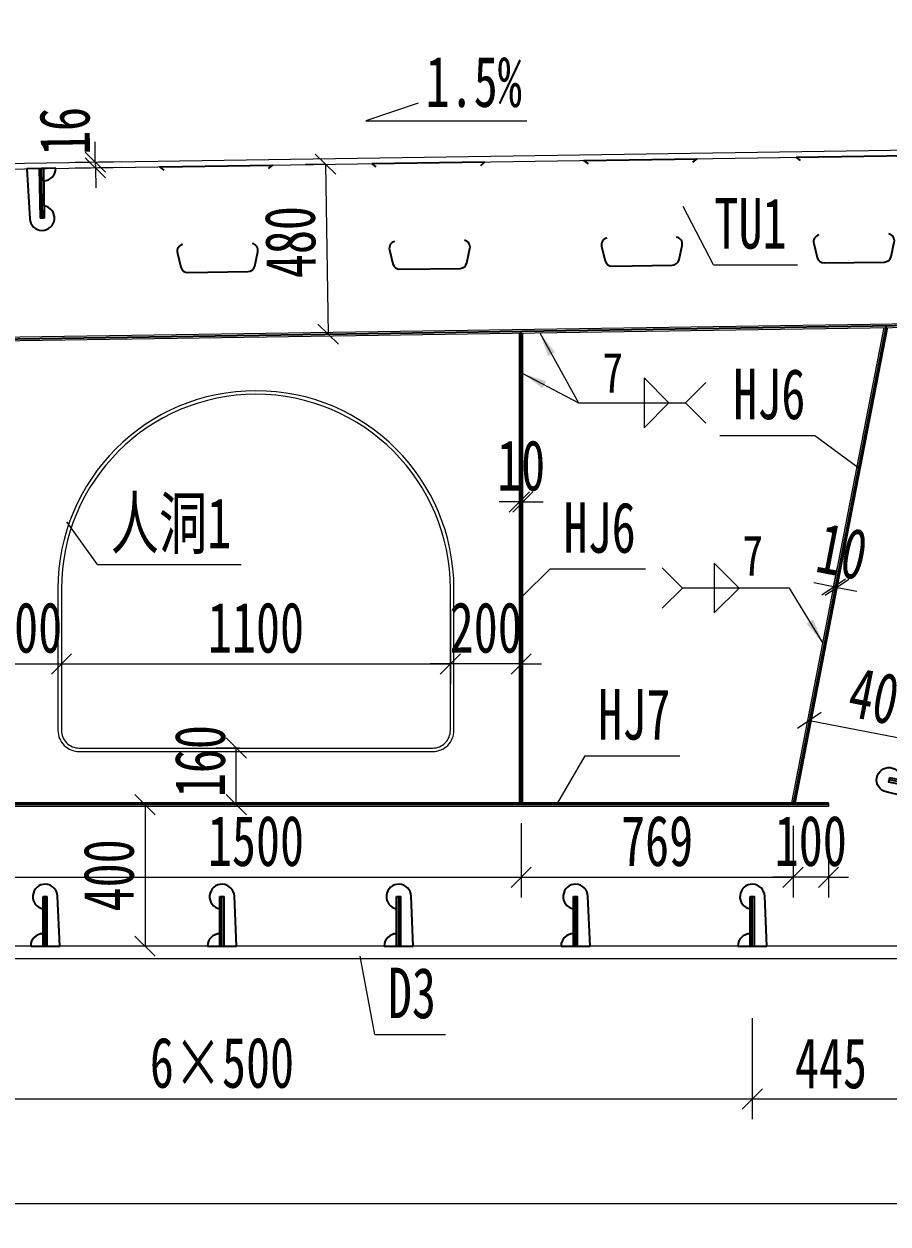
# Model space of a CAD drawing. Header units: millimetres. Extents: x -89049 to 410567, y -307459 to -100425.
# Drawn here: x 161093 to 163536, y -119235 to -115842 of the extents above; entities that cross this region are included whole.
import ezdxf
from ezdxf.enums import TextEntityAlignment as Align

# ---------------------------------------------------------------- set-up
doc = ezdxf.new("R2010")
doc.units = ezdxf.units.MM
doc.layers.get('Defpoints').update_dxf_attribs({"color": 8})
for name, color, linetype, lineweight in [('Dim', 4, 'Continuous', 15), ('文字', 7, 'Continuous', 15), ('细实线', 4, 'Continuous', 15), ('钢板粗线', 1, 'Continuous', 25), ('钢板细线', 6, 'Continuous', 15)]:
    doc.layers.add(name, color=color, linetype=linetype, lineweight=lineweight)
doc.layers.add('Text', color=4, linetype='Continuous')
doc.styles.add('111', font='', dxfattribs={"width": 0.7})
doc.styles.add('BM_Dim', font='', dxfattribs={"width": 0.85})
doc.styles.add('SMEDI', font='', dxfattribs={"width": 0.75})
doc.styles.get("Standard").update_dxf_attribs({"font": ''})
doc.styles.get('111').set_extended_font_data('仿宋_GB2312')
doc.styles.get('BM_Dim').set_extended_font_data('仿宋_GB2312')
doc.styles.get('SMEDI').set_extended_font_data('仿宋_GB2312')
doc.styles.get('Standard').set_extended_font_data('仿宋_GB2312')
doc.dimstyles.new('200', dxfattribs={"dimscale": 0, "dimtxt": 2.5, "dimasz": 1, "dimexe": 1, "dimexo": 1, "dimgap": 0.6, "dimtad": 1, "dimdec": 0, "dimdsep": 46, "dimtxsty": '111', "dimblk": 'OBLIQUE', "dimcen": 0, "dimclrd": 4, "dimclre": 4, "dimclrt": 4, "dimadec": 1, "dimazin": 2, "dimtfac": 1, "dimtdec": 0, "dimtix": 1, "dimtmove": 2, "dimatfit": 3, "dimfxl": 4, "dimfxlon": 1, "dimtolj": 1, "dimlwd": -1, "dimlwe": -1, "dimarcsym": 0})
doc.dimstyles.new('MSteel_1.0_1.0', dxfattribs={"dimtxt": 3, "dimasz": 1.2, "dimexe": 1, "dimexo": 1, "dimgap": 1, "dimtad": 3, "dimtoh": 1, "dimdec": 0, "dimzin": 0, "dimdsep": 46, "dimtxsty": 'Standard', "dimblk": 'ARCHTICK', "dimcen": 0.09, "dimclrd": 3, "dimclre": 3, "dimadec": 0, "dimazin": 0, "dimtfac": 1, "dimtdec": 4, "dimtofl": 0, "dimtmove": 0, "dimatfit": 3, "dimfxl": 1, "dimtolj": 1, "dimtzin": 0, "dimarcsym": 0})

# ---------------------------------------------------------------- blocks, each defined once
blk = doc.blocks.new('_Oblique')
at = {"color": 0, "linetype": 'ByBlock', "lineweight": -2}
blk.add_line((-0.5, -0.5), (0.5, 0.5), dxfattribs=at)
blk = doc.blocks.new('*D245')
at = {"layer": 'Defpoints', "color": 0, "transparency": 16777216}
for p in [(164036.3, -115190.8), (153462.6, -116190.7), (164036.3, -116191.6)]:
    blk.add_point(p, dxfattribs=at)
at = {"layer": '细实线', "color": 4, "transparency": 16777216}
for p, q in [((153462.6, -115419.4), (153462.6, -115133.7)), ((164036.3, -115419.4), (164036.3, -115133.7)), ((153462.6, -115190.8), (164036.3, -115190.8))]:
    blk.add_line(p, q, dxfattribs=at)
at = {"layer": '细实线', "color": 4, "transparency": 16777216, "xscale": 57.14285714285715, "yscale": 57.14285714285715, "zscale": 57.14285714285715, "rotation": 180}
blk.add_blockref('_Oblique', (153462.6, -115190.8), dxfattribs=at)
at = {"layer": '细实线', "color": 4, "transparency": 16777216, "xscale": 57.14285714285715, "yscale": 57.14285714285715, "zscale": 57.14285714285715}
blk.add_blockref('_Oblique', (164036.3, -115190.8), dxfattribs=at)
at = {"layer": '细实线', "color": 4, "transparency": 16777216, "insert": (158749.5, -115088.6), "char_height": 142.86, "attachment_point": 5, "style": '111'}
blk.add_mtext('\\A1;10574', dxfattribs=at)
blk = doc.blocks.new('*D248')
at = {"layer": 'Defpoints', "color": 0, "transparency": 16777216}
for p in [(155492.9, -118444.7), (163647.5, -118485.1), (155492.9, -119177.5)]:
    blk.add_point(p, dxfattribs=at)
at = {"layer": '细实线', "color": 4, "transparency": 16777216}
for p, q in [((155492.9, -118948.9), (155492.9, -119234.7)), ((163647.5, -118948.9), (163647.5, -119234.7)), ((163647.5, -119177.5), (155492.9, -119177.5))]:
    blk.add_line(p, q, dxfattribs=at)
at = {"layer": '细实线', "color": 4, "transparency": 16777216, "xscale": 57.14285714285715, "yscale": 57.14285714285715, "zscale": 57.14285714285715, "rotation": 180}
blk.add_blockref('_Oblique', (155492.9, -119177.5), dxfattribs=at)
at = {"layer": '细实线', "color": 4, "transparency": 16777216, "xscale": 57.14285714285715, "yscale": 57.14285714285715, "zscale": 57.14285714285715}
blk.add_blockref('_Oblique', (163647.5, -119177.5), dxfattribs=at)
at = {"layer": '细实线', "color": 4, "transparency": 16777216, "insert": (159570.2, -119075.3), "char_height": 142.86, "attachment_point": 5, "style": '111'}
blk.add_mtext('\\A1;8155', dxfattribs=at)
blk = doc.blocks.new('*D262')
at = {"layer": 'Defpoints', "color": 0, "transparency": 16777216}
for p in [(164036.3, -114877.5), (151102.2, -116178.1), (164036.3, -116191.6)]:
    blk.add_point(p, dxfattribs=at)
at = {"layer": '细实线', "color": 4, "transparency": 16777216}
for p, q in [((151102.2, -115106.1), (151102.2, -114820.4)), ((164036.3, -115106.1), (164036.3, -114820.4)), ((151102.2, -114877.5), (164036.3, -114877.5))]:
    blk.add_line(p, q, dxfattribs=at)
at = {"layer": '细实线', "color": 4, "transparency": 16777216, "xscale": 57.14285714285715, "yscale": 57.14285714285715, "zscale": 57.14285714285715, "rotation": 180}
blk.add_blockref('_Oblique', (151102.2, -114877.5), dxfattribs=at)
at = {"layer": '细实线', "color": 4, "transparency": 16777216, "xscale": 57.14285714285715, "yscale": 57.14285714285715, "zscale": 57.14285714285715}
blk.add_blockref('_Oblique', (164036.3, -114877.5), dxfattribs=at)
at = {"layer": '细实线', "color": 4, "transparency": 16777216, "insert": (157569.3, -114775.3), "char_height": 142.86, "attachment_point": 5, "style": '111'}
blk.add_mtext('\\A1;12934', dxfattribs=at)
blk = doc.blocks.new('U型肋1')
at = {"layer": 'Defpoints'}
blk.add_line((-160, 0), (160, 0), dxfattribs=at)
at = {"layer": '钢板粗线', "color": 6}
for p, q in [((147.8, -9.7), (160, 0)), ((-147.8, -9.7), (-160, 0))]:
    blk.add_line(p, q, dxfattribs=at)
blk.add_lwpolyline([(-98.8, -220.5, 0.414266), (-113.8, -244.5), (-104.5, -284.5, 0.348876), (-85, -300), (85, -300, 0.348876), (104.5, -284.5), (113.8, -244.5, 0.414091), (98.8, -220.5, 0.414091)], format="xyb", dxfattribs=at)
blk = doc.blocks.new('12-140加劲 有过焊孔')
at = {"layer": 'Defpoints'}
blk.add_line((0, 0), (0, 140), dxfattribs=at)
at = {"layer": '钢板粗线', "color": 7}
for p, q in [((-6, 0), (-6, 140)), ((-6, 140), (6, 140)), ((6, 0), (6, 140)), ((41, 0), (35, 141.5)), ((-41, 0), (41, 0))]:
    blk.add_line(p, q, dxfattribs=at)
for centre, start, end in [((0, 140), 2.441, 260.1291), ((-6, 0), 90, 180)]:
    blk.add_arc(centre, 35, start, end, dxfattribs=at)
blk = doc.blocks.new('14-160加劲 有过焊孔')
at = {"layer": 'Defpoints'}
blk.add_line((38609.4, 31489.3), (38609.4, 31629.3), dxfattribs=at)
at = {"layer": '钢板粗线', "color": 7}
for p, q in [((38603.4, 31489.3), (38603.4, 31629.3)), ((38603.4, 31629.3), (38615.4, 31629.3)), ((38615.4, 31489.3), (38615.4, 31629.3)), ((38650.4, 31489.3), (38644.3, 31630.8)), ((38568.4, 31489.3), (38650.4, 31489.3))]:
    blk.add_line(p, q, dxfattribs=at)
for centre, start, end in [((38609.4, 31629.3), 2.441, 260.1291), ((38603.4, 31489.3), 90, 180)]:
    blk.add_arc(centre, 35, start, end, dxfattribs=at)
blk = doc.blocks.new('*D4658')
at = {"layer": 'Defpoints', "color": 0, "transparency": 16777216}
for p in [(-1238.1, 542.1), (-3038, -166.6), (-1238.1, -139.6)]:
    blk.add_point(p, dxfattribs=at)
at = {"layer": '细实线', "color": 4, "transparency": 16777216}
for p, q in [((-3038, 313.5), (-3038, 599.3)), ((-1238.1, 313.5), (-1238.1, 599.3)), ((-3038, 542.1), (-1238.1, 542.1))]:
    blk.add_line(p, q, dxfattribs=at)
at = {"layer": '细实线', "color": 4, "transparency": 16777216, "xscale": 57.14285714285715, "yscale": 57.14285714285715, "zscale": 57.14285714285715, "rotation": 180}
blk.add_blockref('_Oblique', (-3038, 542.1), dxfattribs=at)
at = {"layer": '细实线', "color": 4, "transparency": 16777216, "xscale": 57.14285714285715, "yscale": 57.14285714285715, "zscale": 57.14285714285715}
blk.add_blockref('_Oblique', (-1238.1, 542.1), dxfattribs=at)
at = {"layer": '细实线', "color": 4, "transparency": 16777216, "insert": (-2138, 644.4), "char_height": 142.86, "attachment_point": 5, "style": '111'}
blk.add_mtext('\\A1;3×600', dxfattribs=at)
blk = doc.blocks.new('*D4659')
at = {"layer": 'Defpoints', "color": 0, "transparency": 16777216}
for p in [(-1238.1, 542.1), (-888.1, -134.3), (-1238.1, -139.6)]:
    blk.add_point(p, dxfattribs=at)
at = {"layer": '细实线', "color": 4, "transparency": 16777216}
for p, q in [((-1238.1, 313.5), (-1238.1, 599.3)), ((-888.1, 313.5), (-888.1, 599.3)), ((-888.1, 542.1), (-1238.1, 542.1))]:
    blk.add_line(p, q, dxfattribs=at)
at = {"layer": '细实线', "color": 4, "transparency": 16777216, "xscale": 57.14285714285715, "yscale": 57.14285714285715, "zscale": 57.14285714285715, "rotation": 180}
blk.add_blockref('_Oblique', (-1238.1, 542.1), dxfattribs=at)
at = {"layer": '细实线', "color": 4, "transparency": 16777216, "xscale": 57.14285714285715, "yscale": 57.14285714285715, "zscale": 57.14285714285715}
blk.add_blockref('_Oblique', (-888.1, 542.1), dxfattribs=at)
at = {"layer": '细实线', "color": 4, "transparency": 16777216, "insert": (-1063.1, 644.4), "char_height": 142.86, "attachment_point": 5, "style": '111'}
blk.add_mtext('\\A1;350', dxfattribs=at)
blk = doc.blocks.new('*D4663')
at = {"layer": 'Defpoints', "color": 0, "transparency": 16777216}
for p in [(-3675.8, -1972.1), (-2175.8, -1969.1), (-2175.8, -2177.5)]:
    blk.add_point(p, dxfattribs=at)
at = {"layer": '细实线', "color": 4, "transparency": 16777216}
for p, q in [((-3675.8, -2029.2), (-3675.8, -2234.7)), ((-2175.8, -2026.2), (-2175.8, -2234.7)), ((-3675.8, -2177.5), (-2175.8, -2177.5))]:
    blk.add_line(p, q, dxfattribs=at)
at = {"layer": '细实线', "color": 4, "transparency": 16777216, "xscale": 57.14285714285715, "yscale": 57.14285714285715, "zscale": 57.14285714285715, "rotation": 180}
blk.add_blockref('_Oblique', (-3675.8, -2177.5), dxfattribs=at)
at = {"layer": '细实线', "color": 4, "transparency": 16777216, "xscale": 57.14285714285715, "yscale": 57.14285714285715, "zscale": 57.14285714285715}
blk.add_blockref('_Oblique', (-2175.8, -2177.5), dxfattribs=at)
at = {"layer": '细实线', "color": 4, "transparency": 16777216, "insert": (-2925.8, -2075.3), "char_height": 142.86, "attachment_point": 5, "style": '111'}
blk.add_mtext('\\A1;1500', dxfattribs=at)
blk = doc.blocks.new('*D4664')
at = {"layer": 'Defpoints', "color": 0, "transparency": 16777216}
for p in [(-2175.8, -1967.1), (-1406.6, -1975.1), (-1406.6, -2177.5)]:
    blk.add_point(p, dxfattribs=at)
at = {"layer": '细实线', "color": 4, "transparency": 16777216}
for p, q in [((-2175.8, -2024.2), (-2175.8, -2234.7)), ((-1406.6, -2032.2), (-1406.6, -2234.7)), ((-2175.8, -2177.5), (-1406.6, -2177.5))]:
    blk.add_line(p, q, dxfattribs=at)
at = {"layer": '细实线', "color": 4, "transparency": 16777216, "xscale": 57.14285714285715, "yscale": 57.14285714285715, "zscale": 57.14285714285715, "rotation": 180}
blk.add_blockref('_Oblique', (-2175.8, -2177.5), dxfattribs=at)
at = {"layer": '细实线', "color": 4, "transparency": 16777216, "xscale": 57.14285714285715, "yscale": 57.14285714285715, "zscale": 57.14285714285715}
blk.add_blockref('_Oblique', (-1406.6, -2177.5), dxfattribs=at)
at = {"layer": '细实线', "color": 4, "transparency": 16777216, "insert": (-1791.2, -2075.3), "char_height": 142.86, "attachment_point": 5, "style": '111'}
blk.add_mtext('\\A1;769', dxfattribs=at)
blk = doc.blocks.new('*D4665')
at = {"layer": 'Defpoints', "color": 0, "transparency": 16777216}
for p in [(-2375.8, -1364.1), (-3475.8, -1398.5), (-2375.8, -1574.4)]:
    blk.add_point(p, dxfattribs=at)
at = {"layer": '细实线', "color": 4, "transparency": 16777216}
for p, q in [((-2375.8, -1421.2), (-2375.8, -1631.5)), ((-3475.8, -1455.7), (-3475.8, -1631.5)), ((-3475.8, -1574.4), (-2375.8, -1574.4))]:
    blk.add_line(p, q, dxfattribs=at)
at = {"layer": '细实线', "color": 4, "transparency": 16777216, "xscale": 57.14285714285715, "yscale": 57.14285714285715, "zscale": 57.14285714285715, "rotation": 180}
blk.add_blockref('_Oblique', (-3475.8, -1574.4), dxfattribs=at)
at = {"layer": '细实线', "color": 4, "transparency": 16777216, "xscale": 57.14285714285715, "yscale": 57.14285714285715, "zscale": 57.14285714285715}
blk.add_blockref('_Oblique', (-2375.8, -1574.4), dxfattribs=at)
at = {"layer": '细实线', "color": 4, "transparency": 16777216, "insert": (-2925.8, -1472.2), "char_height": 142.86, "attachment_point": 5, "style": '111'}
blk.add_mtext('\\A1;1100', dxfattribs=at)
blk = doc.blocks.new('*D4666')
at = {"layer": 'Defpoints', "color": 0, "transparency": 16777216}
for p in [(-3475.8, -1398.5), (-3675.8, -1456.9), (-3475.8, -1574.4)]:
    blk.add_point(p, dxfattribs=at)
at = {"layer": '细实线', "color": 4, "transparency": 16777216}
for p, q in [((-3475.8, -1455.7), (-3475.8, -1631.5)), ((-3675.8, -1514.1), (-3675.8, -1631.5)), ((-3675.8, -1574.4), (-3732.9, -1574.4)), ((-3675.8, -1574.4), (-3475.8, -1574.4)), ((-3475.8, -1574.4), (-3418.6, -1574.4))]:
    blk.add_line(p, q, dxfattribs=at)
at = {"layer": '细实线', "color": 4, "transparency": 16777216, "xscale": 57.14285714285715, "yscale": 57.14285714285715, "zscale": 57.14285714285715}
blk.add_blockref('_Oblique', (-3675.8, -1574.4), dxfattribs=at)
at = {"layer": '细实线', "color": 4, "transparency": 16777216, "xscale": 57.14285714285715, "yscale": 57.14285714285715, "zscale": 57.14285714285715, "rotation": 180}
blk.add_blockref('_Oblique', (-3475.8, -1574.4), dxfattribs=at)
at = {"layer": '细实线', "color": 4, "transparency": 16777216, "insert": (-3575.8, -1472.2), "char_height": 142.86, "attachment_point": 5, "style": '111'}
blk.add_mtext('\\A1;200', dxfattribs=at)
blk = doc.blocks.new('*D4668')
at = {"layer": 'Defpoints', "color": 0, "transparency": 16777216}
for p in [(-3208, -1972.1), (-3239.5, -2372.1), (-3208, -2372.1)]:
    blk.add_point(p, dxfattribs=at)
at = {"layer": '细实线', "color": 4, "transparency": 16777216}
for p, q in [((-3239.5, -1972.1), (-3296.6, -1972.1)), ((-3239.5, -1972.1), (-3239.5, -2372.1)), ((-3239.5, -2372.1), (-3296.6, -2372.1))]:
    blk.add_line(p, q, dxfattribs=at)
at = {"layer": '细实线', "color": 4, "transparency": 16777216, "xscale": 57.14285714285715, "yscale": 57.14285714285715, "zscale": 57.14285714285715}
for p, rotation in [((-3239.5, -1972.1), 90), ((-3239.5, -2372.1), 270)]:
    blk.add_blockref('_Oblique', p, dxfattribs=dict(at, rotation=rotation))
at = {"layer": '细实线', "color": 4, "transparency": 16777216, "insert": (-3341.7, -2172.1), "char_height": 142.86, "attachment_point": 5, "rotation": 90, "style": '111'}
blk.add_mtext('\\A1;400', dxfattribs=at)
blk = doc.blocks.new('*D4670')
at = {"layer": 'Defpoints', "color": 0, "transparency": 16777216}
for p in [(-1406.6, -1974.9), (-1306.5, -1975.1), (-1406.6, -2177.5)]:
    blk.add_point(p, dxfattribs=at)
at = {"layer": '细实线', "color": 4, "transparency": 16777216}
for p, q in [((-1406.6, -2032.1), (-1406.6, -2234.7)), ((-1306.5, -2032.2), (-1306.5, -2234.7)), ((-1406.6, -2177.5), (-1463.8, -2177.5)), ((-1306.5, -2177.5), (-1406.6, -2177.5)), ((-1306.5, -2177.5), (-1249.4, -2177.5))]:
    blk.add_line(p, q, dxfattribs=at)
at = {"layer": '细实线', "color": 4, "transparency": 16777216, "xscale": 57.14285714285715, "yscale": 57.14285714285715, "zscale": 57.14285714285715}
blk.add_blockref('_Oblique', (-1406.6, -2177.5), dxfattribs=at)
at = {"layer": '细实线', "color": 4, "transparency": 16777216, "xscale": 57.14285714285715, "yscale": 57.14285714285715, "zscale": 57.14285714285715, "rotation": 180}
blk.add_blockref('_Oblique', (-1306.5, -2177.5), dxfattribs=at)
at = {"layer": '细实线', "color": 4, "transparency": 16777216, "insert": (-1356.6, -2075.3), "char_height": 142.86, "attachment_point": 5, "style": '111'}
blk.add_mtext('\\A1;100', dxfattribs=at)
blk = doc.blocks.new('*D4671')
at = {"layer": 'Defpoints', "color": 0, "transparency": 16777216}
for p in [(-2170.8, -1116.3), (-2180.8, -1171), (-2170.8, -1171)]:
    blk.add_point(p, dxfattribs=at)
at = {"layer": '细实线', "color": 4, "transparency": 16777216}
for p, q in [((-2180.8, -1116.3), (-2180.8, -1059.1)), ((-2170.8, -1116.3), (-2170.8, -1059.1)), ((-2180.8, -1116.3), (-2237.9, -1116.3)), ((-2180.8, -1116.3), (-2170.8, -1116.3)), ((-2170.8, -1116.3), (-2113.6, -1116.3))]:
    blk.add_line(p, q, dxfattribs=at)
at = {"layer": '细实线', "color": 4, "transparency": 16777216, "xscale": 57.14285714285715, "yscale": 57.14285714285715, "zscale": 57.14285714285715}
blk.add_blockref('_Oblique', (-2180.8, -1116.3), dxfattribs=at)
at = {"layer": '细实线', "color": 4, "transparency": 16777216, "xscale": 57.14285714285715, "yscale": 57.14285714285715, "zscale": 57.14285714285715, "rotation": 180}
blk.add_blockref('_Oblique', (-2170.8, -1116.3), dxfattribs=at)
at = {"layer": '细实线', "color": 4, "transparency": 16777216, "insert": (-2175.8, -1014), "char_height": 142.86, "attachment_point": 5, "style": '111'}
blk.add_mtext('\\A1;10', dxfattribs=at)
blk = doc.blocks.new('*D4672')
at = {"layer": 'Defpoints', "color": 0, "transparency": 16777216}
for p in [(-1297.3, -1383.6), (-1287.5, -1385.5), (-1282.2, -1358.1)]:
    blk.add_point(p, dxfattribs=at)
at = {"layer": '细实线', "color": 4, "transparency": 16777216}
for p, q in [((-1292, -1356.2), (-1281.1, -1300.1)), ((-1282.2, -1358.1), (-1271.3, -1302)), ((-1292, -1356.2), (-1348.1, -1345.3)), ((-1292, -1356.2), (-1282.2, -1358.1)), ((-1282.2, -1358.1), (-1226.1, -1369))]:
    blk.add_line(p, q, dxfattribs=at)
at = {"layer": '细实线', "color": 4, "transparency": 16777216, "xscale": 57.14285714285715, "yscale": 57.14285714285715, "zscale": 57.14285714285715}
for p, rotation in [((-1292, -1356.2), 349.0000000000052), ((-1282.2, -1358.1), 169.0000000000052)]:
    blk.add_blockref('_Oblique', p, dxfattribs=dict(at, rotation=rotation))
at = {"layer": '细实线', "color": 4, "transparency": 16777216, "insert": (-1267.6, -1256.8), "char_height": 142.86, "attachment_point": 5, "rotation": 349, "style": '111'}
blk.add_mtext('\\A1;10', dxfattribs=at)
blk = doc.blocks.new('*D4674')
at = {"layer": 'Defpoints', "color": 0, "transparency": 16777216}
for p in [(-2375.8, -1398.5), (-2175.8, -1456.9), (-2375.8, -1574.4)]:
    blk.add_point(p, dxfattribs=at)
at = {"layer": '细实线', "color": 4, "transparency": 16777216}
for p, q in [((-2375.8, -1455.7), (-2375.8, -1631.5)), ((-2175.8, -1514.1), (-2175.8, -1631.5)), ((-2375.8, -1574.4), (-2432.9, -1574.4)), ((-2175.8, -1574.4), (-2375.8, -1574.4)), ((-2175.8, -1574.4), (-2118.6, -1574.4))]:
    blk.add_line(p, q, dxfattribs=at)
at = {"layer": '细实线', "color": 4, "transparency": 16777216, "xscale": 57.14285714285715, "yscale": 57.14285714285715, "zscale": 57.14285714285715}
blk.add_blockref('_Oblique', (-2375.8, -1574.4), dxfattribs=at)
at = {"layer": '细实线', "color": 4, "transparency": 16777216, "xscale": 57.14285714285715, "yscale": 57.14285714285715, "zscale": 57.14285714285715, "rotation": 180}
blk.add_blockref('_Oblique', (-2175.8, -1574.4), dxfattribs=at)
at = {"layer": '细实线', "color": 4, "transparency": 16777216, "insert": (-2275.8, -1472.2), "char_height": 142.86, "attachment_point": 5, "style": '111'}
blk.add_mtext('\\A1;200', dxfattribs=at)
blk = doc.blocks.new('角焊缝2')
at = {"layer": 'Dim'}
blk.add_line((-3138.009, 370.223), (-3132.704, 370.223), dxfattribs=at)
blk.add_lwpolyline([(-3134.754, 371.455), (-3134.754, 368.992), (-3133.523, 370.223)], close=True, dxfattribs=at)
blk.add_lwpolyline([(-3131.704, 369.223), (-3132.704, 370.223), (-3131.704, 371.223)], dxfattribs=at)
blk = doc.blocks.new('_ArchTick')
at = {"color": 0, "linetype": 'ByBlock', "const_width": 0.15}
blk.add_lwpolyline([(-0.5, -0.5), (0.5, 0.5)], dxfattribs=at)
blk = doc.blocks.new('角焊缝1')
at = {"layer": 'Dim'}
blk.add_line((-3101.175, 370.223), (-3106.48, 370.223), dxfattribs=at)
blk.add_lwpolyline([(-3107.48, 369.223), (-3106.48, 370.223), (-3107.48, 371.223)], dxfattribs=at)
blk.add_lwpolyline([(-3104.907, 371.455), (-3104.907, 368.992), (-3103.675, 370.223)], close=True, dxfattribs=at)
blk = doc.blocks.new('*D4675')
at = {"layer": 'Defpoints', "color": 0, "transparency": 16777216}
for p in [(-2711.9, -161.7), (-2721.7, -641.9), (-2704.7, -641.6)]:
    blk.add_point(p, dxfattribs=at)
at = {"layer": '细实线', "color": 4, "transparency": 16777216}
for p, q in [((-2728.9, -161.9), (-2786, -162.8)), ((-2728.9, -161.9), (-2721.7, -641.9)), ((-2721.7, -641.9), (-2778.8, -642.7))]:
    blk.add_line(p, q, dxfattribs=at)
at = {"layer": '细实线', "color": 4, "transparency": 16777216, "xscale": 57.14285714285715, "yscale": 57.14285714285715, "zscale": 57.14285714285715}
for p, rotation in [((-2728.9, -161.9), 90.85937224365449), ((-2721.7, -641.9), 270.8593722436545)]:
    blk.add_blockref('_Oblique', p, dxfattribs=dict(at, rotation=rotation))
at = {"layer": '细实线', "color": 4, "transparency": 16777216, "insert": (-2828.2, -382.2), "char_height": 142.86, "attachment_point": 5, "rotation": 90.8594, "style": '111'}
blk.add_mtext('\\A1;480', dxfattribs=at)
blk = doc.blocks.new('*D4676')
at = {"layer": 'Defpoints', "color": 0, "transparency": 16777216}
for p in [(-1334.6, -1601.6), (-942, -1677.9), (-967.7, -1810.2)]:
    blk.add_point(p, dxfattribs=at)
at = {"layer": '细实线', "color": 4, "transparency": 16777216}
for p, q in [((-1345.5, -1657.7), (-1371.2, -1790)), ((-1360.3, -1733.9), (-967.7, -1810.2)), ((-952.9, -1734), (-978.6, -1866.3))]:
    blk.add_line(p, q, dxfattribs=at)
at = {"layer": '细实线', "color": 4, "transparency": 16777216, "xscale": 57.14285714285715, "yscale": 57.14285714285715, "zscale": 57.14285714285715}
for p, rotation in [((-1360.3, -1733.9), 169.000000000007), ((-967.7, -1810.2), 349.000000000007)]:
    blk.add_blockref('_Oblique', p, dxfattribs=dict(at, rotation=rotation))
at = {"layer": '细实线', "color": 4, "transparency": 16777216, "insert": (-1144.5, -1671.7), "char_height": 142.86, "attachment_point": 5, "rotation": 349, "style": '111'}
blk.add_mtext('\\A1;400', dxfattribs=at)
blk = doc.blocks.new('*D4677')
at = {"layer": 'Defpoints', "color": 0, "transparency": 16777216}
for p in [(-1521.9, -2372.1), (-1076.9, -2372.1), (-1521.9, -2804.4)]:
    blk.add_point(p, dxfattribs=at)
at = {"layer": '细实线', "color": 4, "transparency": 16777216}
for p, q in [((-1521.9, -2575.8), (-1521.9, -2861.5)), ((-1076.9, -2575.8), (-1076.9, -2861.5)), ((-1076.9, -2804.4), (-1521.9, -2804.4))]:
    blk.add_line(p, q, dxfattribs=at)
at = {"layer": '细实线', "color": 4, "transparency": 16777216, "xscale": 57.14285714285715, "yscale": 57.14285714285715, "zscale": 57.14285714285715, "rotation": 180}
blk.add_blockref('_Oblique', (-1521.9, -2804.4), dxfattribs=at)
at = {"layer": '细实线', "color": 4, "transparency": 16777216, "xscale": 57.14285714285715, "yscale": 57.14285714285715, "zscale": 57.14285714285715}
blk.add_blockref('_Oblique', (-1076.9, -2804.4), dxfattribs=at)
at = {"layer": '细实线', "color": 4, "transparency": 16777216, "insert": (-1299.4, -2703.7), "char_height": 142.86, "attachment_point": 5, "style": '111'}
blk.add_mtext('\\A1;445', dxfattribs=at)
blk = doc.blocks.new('*D4678')
at = {"layer": 'Defpoints', "color": 0, "transparency": 16777216}
for p in [(-4521.9, -2372.1), (-1521.9, -2372.1), (-4521.9, -2804.4)]:
    blk.add_point(p, dxfattribs=at)
at = {"layer": '细实线', "color": 4, "transparency": 16777216}
for p, q in [((-4521.9, -2575.8), (-4521.9, -2861.5)), ((-1521.9, -2575.8), (-1521.9, -2861.5)), ((-1521.9, -2804.4), (-4521.9, -2804.4))]:
    blk.add_line(p, q, dxfattribs=at)
at = {"layer": '细实线', "color": 4, "transparency": 16777216, "xscale": 57.14285714285715, "yscale": 57.14285714285715, "zscale": 57.14285714285715, "rotation": 180}
blk.add_blockref('_Oblique', (-4521.9, -2804.4), dxfattribs=at)
at = {"layer": '细实线', "color": 4, "transparency": 16777216, "xscale": 57.14285714285715, "yscale": 57.14285714285715, "zscale": 57.14285714285715}
blk.add_blockref('_Oblique', (-1521.9, -2804.4), dxfattribs=at)
at = {"layer": '细实线', "color": 4, "transparency": 16777216, "insert": (-3021.9, -2702.2), "char_height": 142.86, "attachment_point": 5, "style": '111'}
blk.add_mtext('\\A1;6×500', dxfattribs=at)
blk = doc.blocks.new('*D4679')
at = {"layer": 'Defpoints', "color": 0, "transparency": 16777216}
for p in [(-3532.9, 542.1), (-3038, -166.6), (-3532.9, -173.9)]:
    blk.add_point(p, dxfattribs=at)
at = {"layer": '细实线', "color": 4, "transparency": 16777216}
for p, q in [((-3532.9, 313.5), (-3532.9, 599.3)), ((-3038, 313.5), (-3038, 599.3)), ((-3038, 542.1), (-3532.9, 542.1))]:
    blk.add_line(p, q, dxfattribs=at)
at = {"layer": '细实线', "color": 4, "transparency": 16777216, "xscale": 57.14285714285715, "yscale": 57.14285714285715, "zscale": 57.14285714285715, "rotation": 180}
blk.add_blockref('_Oblique', (-3532.9, 542.1), dxfattribs=at)
at = {"layer": '细实线', "color": 4, "transparency": 16777216, "xscale": 57.14285714285715, "yscale": 57.14285714285715, "zscale": 57.14285714285715}
blk.add_blockref('_Oblique', (-3038, 542.1), dxfattribs=at)
at = {"layer": '细实线', "color": 4, "transparency": 16777216, "insert": (-3285.4, 644.4), "char_height": 142.86, "attachment_point": 5, "style": '111'}
blk.add_mtext('\\A1;495', dxfattribs=at)
blk = doc.blocks.new('*D4680')
at = {"layer": 'Defpoints', "color": 0, "transparency": 16777216}
for p in [(-3982.9, 542.1), (-3532.4, -166.6), (-3982.9, -180.6)]:
    blk.add_point(p, dxfattribs=at)
at = {"layer": '细实线', "color": 4, "transparency": 16777216}
for p, q in [((-3982.9, 313.5), (-3982.9, 599.3)), ((-3532.4, 313.5), (-3532.4, 599.3)), ((-3532.4, 542.1), (-3982.9, 542.1))]:
    blk.add_line(p, q, dxfattribs=at)
at = {"layer": '细实线', "color": 4, "transparency": 16777216, "xscale": 57.14285714285715, "yscale": 57.14285714285715, "zscale": 57.14285714285715, "rotation": 180}
blk.add_blockref('_Oblique', (-3982.9, 542.1), dxfattribs=at)
at = {"layer": '细实线', "color": 4, "transparency": 16777216, "xscale": 57.14285714285715, "yscale": 57.14285714285715, "zscale": 57.14285714285715}
blk.add_blockref('_Oblique', (-3532.4, 542.1), dxfattribs=at)
at = {"layer": '细实线', "color": 4, "transparency": 16777216, "insert": (-3757.7, 644.4), "char_height": 142.86, "attachment_point": 5, "style": '111'}
blk.add_mtext('\\A1;450', dxfattribs=at)
blk = doc.blocks.new('*D4682')
at = {"layer": 'Defpoints', "color": 0, "transparency": 16777216}
for p in [(-3248.8, -153.7), (-3379.9, -171.7), (-3248.6, -169.7)]:
    blk.add_point(p, dxfattribs=at)
at = {"layer": '细实线', "color": 4, "transparency": 16777216}
for p, q in [((-3380.1, -155.7), (-3381, -98.6)), ((-3305.9, -154.6), (-3437.3, -156.5)), ((-3380.1, -155.7), (-3379.9, -171.7)), ((-3305.7, -170.6), (-3437, -172.5)), ((-3379.9, -171.7), (-3379, -228.8))]:
    blk.add_line(p, q, dxfattribs=at)
at = {"layer": '细实线', "color": 4, "transparency": 16777216, "xscale": 57.14285714285715, "yscale": 57.14285714285715, "zscale": 57.14285714285715}
for p, rotation in [((-3380.1, -155.7), 270.8593722436533), ((-3379.9, -171.7), 90.85937224365327)]:
    blk.add_blockref('_Oblique', p, dxfattribs=dict(at, rotation=rotation))
at = {"layer": '细实线', "color": 4, "transparency": 16777216, "insert": (-3466.2, -68.2), "char_height": 142.86, "attachment_point": 5, "rotation": 90.8594, "style": '111'}
blk.add_mtext('\\A1;16', dxfattribs=at)
blk = doc.blocks.new('*D4696')
at = {"layer": 'Defpoints', "color": 0, "transparency": 16777216}
for p in [(-2981.3, -1812.1), (-2915.1, -1812.1), (-2915.3, -1972.1)]:
    blk.add_point(p, dxfattribs=at)
at = {"layer": '细实线', "color": 4, "transparency": 16777216}
for p, q in [((-2972.3, -1812.1), (-3038.5, -1812.1)), ((-2981.3, -1972.1), (-2981.3, -1812.1)), ((-2972.4, -1972.1), (-3038.5, -1972.1))]:
    blk.add_line(p, q, dxfattribs=at)
at = {"layer": '细实线', "color": 4, "transparency": 16777216, "xscale": 57.14285714285715, "yscale": 57.14285714285715, "zscale": 57.14285714285715}
for p, rotation in [((-2981.3, -1812.1), 90), ((-2981.3, -1972.1), 270)]:
    blk.add_blockref('_Oblique', p, dxfattribs=dict(at, rotation=rotation))
at = {"layer": '细实线', "color": 4, "transparency": 16777216, "insert": (-3083.6, -1849.2), "char_height": 142.86, "attachment_point": 5, "rotation": 90, "style": '111'}
blk.add_mtext('\\A1;160', dxfattribs=at)
blk = doc.blocks.new('*D561')
at = {"layer": 'Defpoints', "color": 0, "transparency": 16777216}
for p in [(153477.7, -116217.3), (155374.6, -118421.2), (155492.9, -118449.1), (155533.4, -118449.1), (162606.3, -118449.1)]:
    blk.add_point(p, dxfattribs=at)
at = {"layer": '细实线', "color": 4, "transparency": 16777216}
blk.add_line((155435.8, -118449.1), (155315.1, -118449.1), dxfattribs=at)
blk.add_arc((155533.4, -118449.1), 161.2, 132.6489, 180, dxfattribs=at)
at = {"layer": '细实线', "color": 4, "transparency": 16777216, "xscale": 57.14285714285715, "yscale": 57.14285714285715, "zscale": 57.14285714285715}
for p, rotation in [((155424.2, -118330.5), 42.64891912976118), ((155372.2, -118449.1), 270)]:
    blk.add_blockref('_Oblique', p, dxfattribs=dict(at, rotation=rotation))
at = {"layer": '细实线', "color": 4, "transparency": 16777216, "insert": (155234.7, -118351.2), "char_height": 142.857, "attachment_point": 5, "rotation": 71.8543, "style": '111'}
blk.add_mtext('\\A1;47.4%%d', dxfattribs=at)
blk = doc.blocks.new('fff')
at = {"layer": 'Defpoints', "color": 8}
for p, q in [((-4544.9, -669.2), (-1043.2, -616.7)), ((-2175.8, -1967.1), (-2175.8, -633.7)), ((-1143.5, -618.2), (-1406.6, -1972.1)), ((-1306.6, -1972.1), (-4544.9, -1972.1))]:
    blk.add_line(p, q, dxfattribs=at)
at = {"layer": '细实线'}
for p, q in [((-2467.3, 10.7), (-2614.6, -39.1)), ((-2614.6, -39.1), (-2159.9, -39.1)), ((-1631.9, -445.9), (-1717.3, -281.4)), ((-1631.9, -445.9), (-1394, -445.9)), ((-1613.5, -928.4), (-1344.7, -928.4)), ((-1344.7, -928.4), (-1223.6, -1017.8)), ((-3374.3, -1293.6), (-3460.3, -1172.6)), ((-3374.3, -1293.6), (-2967.7, -1293.6)), ((-2093.2, -1305.9), (-2170.8, -1381.7)), ((-2093.2, -1305.9), (-1824.4, -1305.9)), ((-1995.3, -1834.1), (-2073.1, -1967.1)), ((-1995.3, -1834.1), (-1726.5, -1834.1)), ((-2589.6, -2621.6), (-2631.3, -2400.1)), ((-2589.6, -2621.6), (-2390.1, -2621.6))]:
    blk.add_line(p, q, dxfattribs=at)
at = {"layer": '钢板细线'}
for p, q in [((-4545, -664.2), (-1043.2, -611.7)), ((-4544.9, -674.2), (-1043.1, -621.7)), ((-2180.8, -1967.1), (-2180.8, -638.8)), ((-2170.8, -1967.1), (-2170.8, -638.6)), ((-1149.5, -623.3), (-1410.8, -1967.1)), ((-1139.3, -623.1), (-1400.6, -1967.1)), ((-1306.6, -1967.1), (-4544.9, -1967.1)), ((-1306.6, -1967.1), (-1306.6, -1977.1)), ((-1306.6, -1977.1), (-4544.9, -1977.1))]:
    blk.add_line(p, q, dxfattribs=at)
for points in [[(-2365.8, -1362.1, 1), (-3485.8, -1362.1), (-3485.8, -1762.1, 0.414214), (-3425.8, -1822.1), (-2425.8, -1822.1, 0.414214), (-2365.8, -1762.1)], [(-2375.8, -1362.1, 1), (-3475.8, -1362.1), (-3475.8, -1762.1, 0.414214), (-3425.8, -1812.1), (-2425.8, -1812.1, 0.414214), (-2375.8, -1762.1)]]:
    blk.add_lwpolyline(points, format="xyb", close=True, dxfattribs=at)
at = {"layer": '细实线', "rotation": 180.9806856942544}
blk.add_blockref('12-140加劲 有过焊孔', (-3532.9, -173.9), dxfattribs=at)
at = {"layer": '细实线', "color": 8, "xscale": 57.1428571428572, "yscale": 57.1428571428572, "zscale": 57.1428571428572}
for name, p in [('角焊缝2', (177300.9, -21991.8)), ('角焊缝1', (175793.7, -22515.5))]:
    blk.add_blockref(name, p, dxfattribs=at)
at = {"layer": '钢板细线'}
for name, p, rotation in [('U型肋1', (-3038, -166.6), 0.8593722436390178), ('U型肋1', (-2438, -157.6), 0.8593722436390178), ('U型肋1', (-1838, -148.6), 0.8593722436390178), ('U型肋1', (-1238.1, -139.6), 0.8593722436390178), ('12-140加劲 有过焊孔', (-3521.9, -2372.1), 359.9999999999936), ('12-140加劲 有过焊孔', (-3021.9, -2372.1), 359.9999999999936), ('12-140加劲 有过焊孔', (-2521.9, -2372.1), 359.9999999999936), ('12-140加劲 有过焊孔', (-2021.9, -2372.1), 359.9999999999936), ('12-140加劲 有过焊孔', (-1521.9, -2372.1), 359.9999999999936)]:
    blk.add_blockref(name, p, dxfattribs=dict(at, rotation=rotation))
at = {"layer": '钢板细线', "xscale": -1, "rotation": 78.99999999988009}
blk.add_blockref('14-160加劲 有过焊孔', (37279.9, 29962.6), dxfattribs=at)
at = {"layer": 'Text', "color": 8, "style": 'SMEDI', "width": 0.75}
for p in [(-1945.7, -750.7), (-1549.9, -1267.9)]:
    blk.add_text('7', height=114.3, dxfattribs=at).set_placement(p, align=Align.MIDDLE_LEFT)
at = {"layer": '文字', "style": 'BM_Dim', "width": 0.7}
for s, p in [('1.5%', (-2309.8, -42.6)), ('TU1', (-1527, -442.9)), ('HJ6', (-1473.9, -925.3)), ('人洞1', (-3166.1, -1290.6)), ('HJ6', (-1953.7, -1302.9)), ('HJ7', (-1855.8, -1831.1)), ('D3', (-2484.7, -2618.6))]:
    blk.add_text(s, height=142.86, dxfattribs=at).set_placement(p, align=Align.BOTTOM_CENTER)
at = {"layer": '细实线'}
for base, p1, p2, override, picture, middle in [((-3982.9016, 542.1124), (-3532.4454, -166.5567), (-3982.9016, -180.6487), {"dimscale": 57.142857, "dimtxsty": '111', "dimblk": 'Oblique'}, '*D4680', (-3757.6735, 644.3518)), ((-3532.9, 542.1), (-3038, -166.6), (-3532.9, -173.9), {"dimscale": 57.142857, "dimblk": 'Oblique'}, '*D4679', (-3285.4, 644.4)), ((-1238.1, 542.1), (-888.1, -134.3), (-1238.1, -139.6), {"dimscale": 57.142857, "dimblk": 'Oblique'}, '*D4659', (-1063.1, 644.4)), ((-2170.8, -1116.3), (-2180.8, -1171), (-2170.8, -1171), {"dimscale": 57.142857, "dimblk": 'Oblique'}, '*D4671', (-2175.8, -1014)), ((-3475.8, -1574.4), (-3675.8, -1456.9), (-3475.8, -1398.5), {"dimscale": 57.142857, "dimblk": 'Oblique'}, '*D4666', (-3575.8, -1472.2)), ((-2375.8, -1574.4), (-3475.8, -1398.5), (-2375.8, -1364.1), {"dimscale": 57.142857, "dimblk": 'Oblique'}, '*D4665', (-2925.8, -1472.2)), ((-1406.6, -2177.5), (-2175.8, -1967.1), (-1406.6, -1975.1), {"dimscale": 57.142857, "dimblk": 'Oblique'}, '*D4664', (-1791.2, -2075.3)), ((-2175.8, -2177.5), (-3675.8, -1972.1), (-2175.8, -1969.1), {"dimscale": 57.142857, "dimblk": 'Oblique'}, '*D4663', (-2925.8, -2075.3)), ((-1406.6, -2177.5), (-1306.5, -1975.1), (-1406.6, -1974.9), {"dimscale": 57.142857, "dimblk": 'Oblique'}, '*D4670', (-1356.6, -2075.3)), ((-1521.9, -2804.4), (-1076.9, -2372.1), (-1521.9, -2372.1), {"dimscale": 57.142857, "dimblk": 'Oblique'}, '*D4677', (-1299.4, -2703.7))]:
    dim = blk.add_linear_dim(base=base, p1=p1, p2=p2, dimstyle='200', override=override, dxfattribs=at)
    dim.commit()
    dim.dimension.update_dxf_attribs({"geometry": picture, "text_midpoint": middle})
for base, p1, p2, text, picture, middle in [((-1238.1, 542.1), (-3038, -166.6), (-1238.1, -139.6), '3×600', '*D4658', (-2138, 644.4)), ((-4521.9, -2804.4), (-1521.9, -2372.1), (-4521.9, -2372.1), '6×500', '*D4678', (-3021.9, -2702.2))]:
    dim = blk.add_linear_dim(base=base, p1=p1, p2=p2, text=text, dimstyle='200', override={"dimscale": 57.142857, "dimtxsty": '111', "dimblk": 'Oblique'}, dxfattribs=at)
    dim.commit()
    dim.dimension.update_dxf_attribs({"geometry": picture, "text_midpoint": middle})
for base, p1, p2, angle, picture, middle, dimtype in [((-3379.9, -171.7), (-3248.8, -153.7), (-3248.6, -169.7), 270.8594, '*D4682', (-3466.2, -68.2), 161), ((-2721.7, -641.9), (-2711.9, -161.7), (-2704.7, -641.6), 270.8594, '*D4675', (-2828.2, -382.2), 161), ((-2981.3, -1812.1), (-2915.3, -1972.1), (-2915.1, -1812.1), 90, '*D4696', (-3083.6, -1849.2), 160)]:
    dim = blk.add_linear_dim(base=base, p1=p1, p2=p2, angle=angle, dimstyle='200', override={"dimscale": 57.142857, "dimblk": 'Oblique'}, dxfattribs=at)
    dim.commit()
    dim.dimension.update_dxf_attribs({"geometry": picture, "text_midpoint": middle, "dimtype": dimtype})
for p1, p2, distance, picture, middle in [((-1297.3, -1383.6), (-1287.5, -1385.5), 27.9, '*D4672', (-1267.6, -1256.8)), ((-1334.6, -1601.6), (-942, -1677.9), -134.8, '*D4676', (-1144.5, -1671.7))]:
    dim = blk.add_aligned_dim(p1=p1, p2=p2, distance=distance, dimstyle='200', override={"dimscale": 57.142857, "dimblk": 'Oblique'}, dxfattribs=at)
    dim.commit()
    dim.dimension.update_dxf_attribs({"geometry": picture, "text_midpoint": middle})
for base, p1, p2, angle, picture, middle in [((-2375.8, -1574.4), (-2175.8, -1456.9), (-2375.8, -1398.5), 180, '*D4674', (-2275.8, -1472.2)), ((-3239.5, -2372.1), (-3208, -1972.1), (-3208, -2372.1), 90, '*D4668', (-3341.7, -2172.1))]:
    dim = blk.add_linear_dim(base=base, p1=p1, p2=p2, angle=angle, dimstyle='200', override={"dimscale": 57.142857, "dimblk": 'Oblique'}, dxfattribs=at)
    dim.commit()
    dim.dimension.update_dxf_attribs({"geometry": picture, "text_midpoint": middle})
at = {"layer": 'Dim', "color": 8}
for points in [[(-2123, -638.5), (-2013.9, -836.2)], [(-2170.8, -753.4), (-2013.9, -836.2)], [(-1323.5, -1513.1), (-1416.3, -1359.9)]]:
    blk.add_leader(points, dimstyle='MSteel_1.0_1.0', override={"dimscale": 57.142857, "dimclrd": 256}, dxfattribs=at)

msp = doc.modelspace()

# ---------------------------------------------------------------- linework, layer by layer
at = {"layer": '钢板细线'}
for p, q in [((163647.5, -118449.1), (155492.9, -118449.1)), ((163647.5, -118485.1), (155492.9, -118485.1))]:
    msp.add_line(p, q, dxfattribs=at)
at = {"layer": '钢板细线', "elevation": 0}
for points in [[(151102.2, -116167.1), (159836.3, -116254.6), (164674.4, -116182)], [(151102.2, -116183.1), (159836.3, -116270.6), (164674.4, -116198)]]:
    msp.add_lwpolyline(points, dxfattribs=at)

# ---------------------------------------------------------------- block references
at = {"layer": '细实线'}
msp.add_blockref('fff', (164674.4, -116077), dxfattribs=at)

# ---------------------------------------------------------------- dimensions: what is measured, and where the dimension line sits
for base, p1, p2, picture, middle in [((164036.3, -114877.5), (151102.2, -116178.1), (164036.3, -116191.6), '*D262', (157569.3, -114775.3)), ((164036.3, -115190.8), (153462.6, -116190.7), (164036.3, -116191.6), '*D245', (158749.5, -115088.6)), ((155492.9, -119177.5), (163647.5, -118485.1), (155492.9, -118444.7), '*D248', (159570.2, -119075.3))]:
    dim = msp.add_linear_dim(base=base, p1=p1, p2=p2, dimstyle='200', override={"dimscale": 57.142857, "dimtxsty": '111', "dimblk": 'Oblique'}, dxfattribs=at)
    dim.commit()
    dim.dimension.update_dxf_attribs({"geometry": picture, "text_midpoint": middle})
dim = msp.add_angular_dim_2l(base=(155374.6, -118421.2), line1=((153477.7, -116217.3), (155533.4, -118449.1)), line2=((162606.3, -118449.1), (155492.9, -118449.1)), dimstyle='200', override={"dimscale": 57.142857, "dimblk": 'Oblique'}, dxfattribs=at)
dim.commit()
dim.dimension.update_dxf_attribs({"geometry": '*D561', "text_midpoint": (155234.7, -118351.2), "dimtype": 162})

doc.saveas('drawing.dxf')
